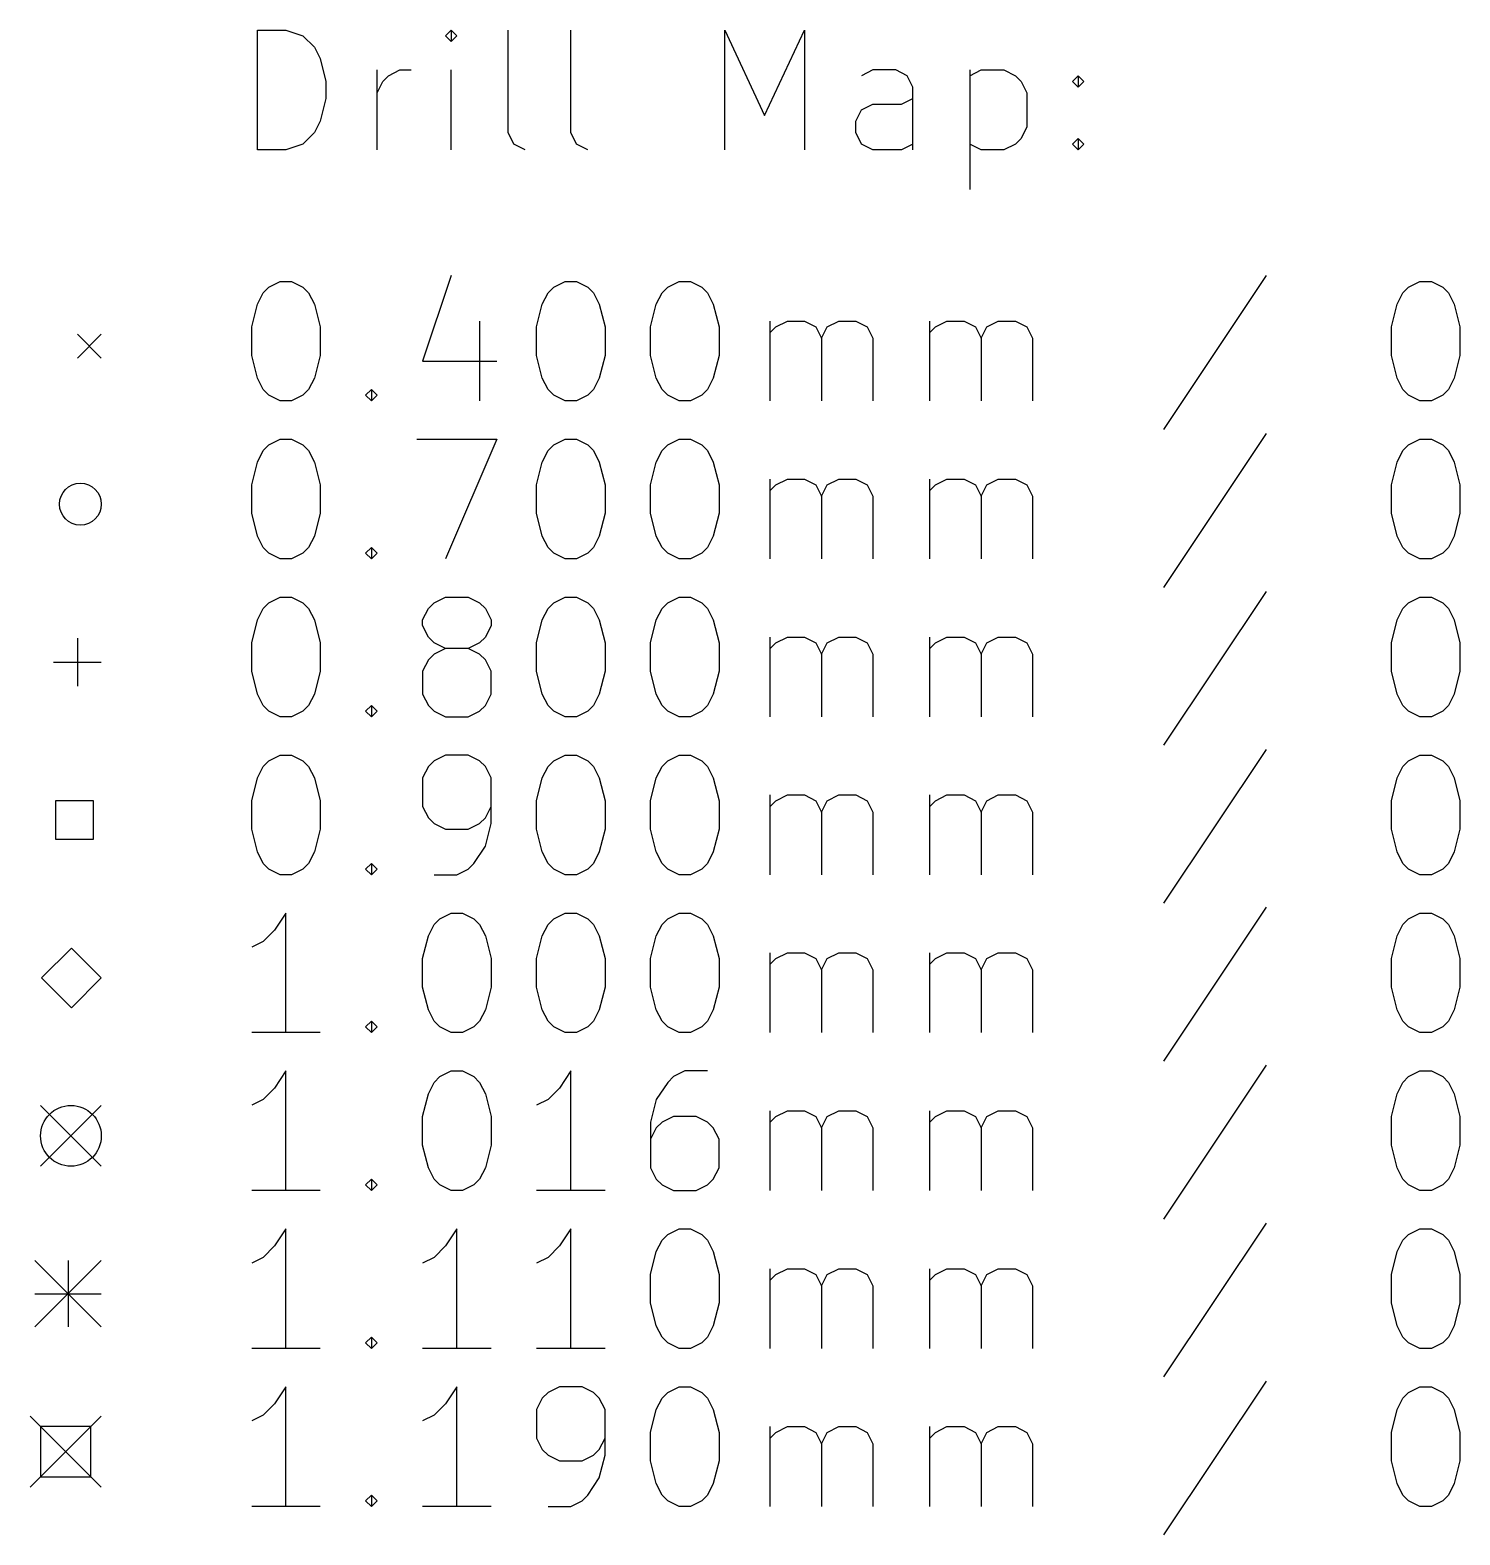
# Model space of a CAD drawing. Extents: x 124 to 225, y -181 to -54.
# Drawn here: x 124.12 to 148.02, y -180.29 to -155.13 of the extents above; entities that cross this region are included whole.
import ezdxf

# ---------------------------------------------------------------- set-up
doc = ezdxf.new("R2010")
doc.units = 0
doc.layers.add('BLACK', color=7, linetype='CONTINUOUS')

msp = doc.modelspace()

# ---------------------------------------------------------------- linework, layer by layer
at = {"layer": 'BLACK', "linetype": 'CONTINUOUS'}
for p, q in [((127.922768, -157.129838), (127.922768, -155.129838)), ((127.922768, -155.129838), (128.398958, -155.129838)), ((128.398958, -155.129838), (128.684673, -155.225076)), ((131.160863, -155.129838), (131.065625, -155.225076)), ((131.256101, -155.225076), (131.160863, -155.129838)), ((131.160863, -155.129838), (131.160863, -155.320314)), ((132.113244, -156.844123), (132.113244, -155.129838)), ((133.160863, -156.844123), (133.160863, -155.129838)), ((135.732292, -157.129838), (135.732292, -155.129838)), ((135.732292, -155.129838), (136.398959, -156.558409)), ((136.398959, -156.558409), (137.065625, -155.129838)), ((137.065625, -155.129838), (137.065625, -157.129838)), ((128.684673, -155.225076), (128.875149, -155.415552)), ((128.875149, -155.415552), (128.970387, -155.606028)), ((131.065625, -155.225076), (131.160863, -155.320314)), ((131.160863, -155.320314), (131.256101, -155.225076)), ((128.970387, -155.606028), (129.065625, -155.98698)), ((129.922768, -157.129838), (129.922768, -155.796504)), ((130.018006, -155.98698), (130.113244, -155.891742)), ((130.113244, -155.891742), (130.30372, -155.796504)), ((130.30372, -155.796504), (130.494197, -155.796504)), ((131.160863, -157.129838), (131.160863, -155.796504)), ((138.208482, -155.796504), (138.018006, -155.891742)), ((138.589435, -155.796504), (138.208482, -155.796504)), ((138.779911, -155.891742), (138.589435, -155.796504)), ((138.875149, -156.082219), (138.779911, -155.891742)), ((139.82753, -155.796504), (139.82753, -157.796504)), ((139.82753, -155.891742), (140.018006, -155.796504)), ((140.018006, -155.796504), (140.398959, -155.796504)), ((140.398959, -155.796504), (140.589435, -155.891742)), ((140.589435, -155.891742), (140.684673, -155.98698)), ((141.541816, -155.98698), (141.637054, -155.891742)), ((141.637054, -155.891742), (141.732292, -155.98698)), ((141.637054, -155.891742), (141.637054, -156.082219)), ((129.065625, -155.98698), (129.065625, -156.272695)), ((129.922768, -156.177457), (130.018006, -155.98698)), ((138.875149, -157.129838), (138.875149, -156.082219)), ((140.684673, -155.98698), (140.779911, -156.177457)), ((140.779911, -156.177457), (140.779911, -156.748885)), ((141.637054, -156.082219), (141.541816, -155.98698)), ((141.732292, -155.98698), (141.637054, -156.082219)), ((129.065625, -156.272695), (128.970387, -156.653647)), ((137.922768, -156.653647), (138.018006, -156.463171)), ((138.018006, -156.463171), (138.208482, -156.367933)), ((138.208482, -156.367933), (138.684673, -156.367933)), ((138.684673, -156.367933), (138.875149, -156.272695)), ((128.970387, -156.653647), (128.875149, -156.844123)), ((137.922768, -156.844123), (137.922768, -156.653647)), ((128.875149, -156.844123), (128.684673, -157.0346)), ((132.208482, -157.0346), (132.113244, -156.844123)), ((133.256101, -157.0346), (133.160863, -156.844123)), ((138.018006, -157.0346), (137.922768, -156.844123)), ((140.684673, -156.939361), (140.589435, -157.0346)), ((140.779911, -156.748885), (140.684673, -156.939361)), ((141.541816, -157.0346), (141.637054, -156.939361)), ((141.637054, -156.939361), (141.732292, -157.0346)), ((141.637054, -156.939361), (141.637054, -157.129838)), ((128.398958, -157.129838), (127.922768, -157.129838)), ((128.684673, -157.0346), (128.398958, -157.129838)), ((132.398958, -157.129838), (132.208482, -157.0346)), ((133.446577, -157.129838), (133.256101, -157.0346)), ((138.208482, -157.129838), (138.018006, -157.0346)), ((138.684673, -157.129838), (138.208482, -157.129838)), ((138.875149, -157.0346), (138.684673, -157.129838)), ((140.018006, -157.129838), (139.82753, -157.0346)), ((140.398959, -157.129838), (140.018006, -157.129838)), ((140.589435, -157.0346), (140.398959, -157.129838)), ((141.637054, -157.129838), (141.541816, -157.0346)), ((141.732292, -157.0346), (141.637054, -157.129838)), ((131.160863, -159.2346), (130.684673, -160.663171)), ((144.779912, -159.2346), (143.065627, -161.806028)), ((128.018006, -159.520314), (128.113244, -159.425076)), ((128.113244, -159.425076), (128.30372, -159.329838)), ((128.30372, -159.329838), (128.494197, -159.329838)), ((128.494197, -159.329838), (128.684673, -159.425076)), ((128.684673, -159.425076), (128.779911, -159.520314)), ((132.779911, -159.520314), (132.875149, -159.425076)), ((132.875149, -159.425076), (133.065625, -159.329838)), ((133.065625, -159.329838), (133.256102, -159.329838)), ((133.256102, -159.329838), (133.446578, -159.425076)), ((133.446578, -159.425076), (133.541816, -159.520314)), ((134.684673, -159.520314), (134.779911, -159.425076)), ((134.779911, -159.425076), (134.970387, -159.329838)), ((134.970387, -159.329838), (135.160864, -159.329838)), ((135.160864, -159.329838), (135.35134, -159.425076)), ((135.35134, -159.425076), (135.446578, -159.520314)), ((147.065627, -159.520314), (147.160865, -159.425076)), ((147.160865, -159.425076), (147.351341, -159.329838)), ((147.351341, -159.329838), (147.541818, -159.329838)), ((147.541818, -159.329838), (147.732294, -159.425076)), ((147.732294, -159.425076), (147.827532, -159.520314)), ((127.82753, -160.091742), (127.922768, -159.71079)), ((127.922768, -159.71079), (128.018006, -159.520314)), ((128.779911, -159.520314), (128.875149, -159.71079)), ((128.875149, -159.71079), (128.970387, -160.091742)), ((132.589435, -160.091742), (132.684673, -159.71079)), ((132.684673, -159.71079), (132.779911, -159.520314)), ((133.541816, -159.520314), (133.637054, -159.71079)), ((133.637054, -159.71079), (133.732292, -160.091742)), ((134.494197, -160.091742), (134.589435, -159.71079)), ((134.589435, -159.71079), (134.684673, -159.520314)), ((135.446578, -159.520314), (135.541816, -159.71079)), ((135.541816, -159.71079), (135.637054, -160.091742)), ((146.875151, -160.091742), (146.970389, -159.71079)), ((146.970389, -159.71079), (147.065627, -159.520314)), ((147.827532, -159.520314), (147.92277, -159.71079)), ((147.92277, -159.71079), (148.018008, -160.091742)), ((124.915, -160.215), (125.315, -160.615)), ((125.315, -160.215), (124.915, -160.615)), ((127.82753, -160.567933), (127.82753, -160.091742)), ((128.970387, -160.091742), (128.970387, -160.567933)), ((131.637054, -159.996504), (131.637054, -161.329838)), ((132.589435, -160.567933), (132.589435, -160.091742)), ((133.732292, -160.091742), (133.732292, -160.567933)), ((134.494197, -160.567933), (134.494197, -160.091742)), ((135.637054, -160.091742), (135.637054, -160.567933)), ((136.494197, -161.329838), (136.494197, -159.996504)), ((136.494197, -160.18698), (136.589435, -160.091742)), ((136.589435, -160.091742), (136.779911, -159.996504)), ((136.779911, -159.996504), (137.065626, -159.996504)), ((137.065626, -159.996504), (137.256102, -160.091742)), ((137.256102, -160.091742), (137.35134, -160.282219)), ((137.35134, -160.282219), (137.446578, -160.091742)), ((137.446578, -160.091742), (137.637054, -159.996504)), ((137.637054, -159.996504), (137.922768, -159.996504)), ((137.922768, -159.996504), (138.113245, -160.091742)), ((138.113245, -160.091742), (138.208483, -160.282219)), ((139.160864, -161.329838), (139.160864, -159.996504)), ((139.160864, -160.18698), (139.256102, -160.091742)), ((139.256102, -160.091742), (139.446578, -159.996504)), ((139.446578, -159.996504), (139.732293, -159.996504)), ((139.732293, -159.996504), (139.922769, -160.091742)), ((139.922769, -160.091742), (140.018007, -160.282219)), ((140.018007, -160.282219), (140.113245, -160.091742)), ((140.113245, -160.091742), (140.303721, -159.996504)), ((140.303721, -159.996504), (140.589435, -159.996504)), ((140.589435, -159.996504), (140.779912, -160.091742)), ((140.779912, -160.091742), (140.87515, -160.282219)), ((146.875151, -160.567933), (146.875151, -160.091742)), ((148.018008, -160.091742), (148.018008, -160.567933)), ((137.35134, -160.282219), (137.35134, -161.329838)), ((138.208483, -160.282219), (138.208483, -161.329838)), ((140.018007, -160.282219), (140.018007, -161.329838)), ((140.87515, -160.282219), (140.87515, -161.329838)), ((127.922768, -160.948885), (127.82753, -160.567933)), ((128.970387, -160.567933), (128.875149, -160.948885)), ((130.684673, -160.663171), (131.922768, -160.663171)), ((132.684673, -160.948885), (132.589435, -160.567933)), ((133.732292, -160.567933), (133.637054, -160.948885)), ((134.589435, -160.948885), (134.494197, -160.567933)), ((135.637054, -160.567933), (135.541816, -160.948885)), ((146.970389, -160.948885), (146.875151, -160.567933)), ((148.018008, -160.567933), (147.92277, -160.948885)), ((128.018006, -161.139361), (127.922768, -160.948885)), ((128.875149, -160.948885), (128.779911, -161.139361)), ((132.779911, -161.139361), (132.684673, -160.948885)), ((133.637054, -160.948885), (133.541816, -161.139361)), ((134.684673, -161.139361), (134.589435, -160.948885)), ((135.541816, -160.948885), (135.446578, -161.139361)), ((147.065627, -161.139361), (146.970389, -160.948885)), ((147.92277, -160.948885), (147.827532, -161.139361)), ((128.113244, -161.2346), (128.018006, -161.139361)), ((128.30372, -161.329838), (128.113244, -161.2346)), ((128.684673, -161.2346), (128.494197, -161.329838)), ((128.779911, -161.139361), (128.684673, -161.2346)), ((129.732292, -161.2346), (129.82753, -161.139361)), ((129.82753, -161.329838), (129.732292, -161.2346)), ((129.82753, -161.139361), (129.922768, -161.2346)), ((129.82753, -161.139361), (129.82753, -161.329838)), ((129.922768, -161.2346), (129.82753, -161.329838)), ((132.875149, -161.2346), (132.779911, -161.139361)), ((133.065625, -161.329838), (132.875149, -161.2346)), ((133.446578, -161.2346), (133.256102, -161.329838)), ((133.541816, -161.139361), (133.446578, -161.2346)), ((134.779911, -161.2346), (134.684673, -161.139361)), ((134.970387, -161.329838), (134.779911, -161.2346)), ((135.35134, -161.2346), (135.160864, -161.329838)), ((135.446578, -161.139361), (135.35134, -161.2346)), ((147.160865, -161.2346), (147.065627, -161.139361)), ((147.351341, -161.329838), (147.160865, -161.2346)), ((147.732294, -161.2346), (147.541818, -161.329838)), ((147.827532, -161.139361), (147.732294, -161.2346)), ((128.494197, -161.329838), (128.30372, -161.329838)), ((133.256102, -161.329838), (133.065625, -161.329838)), ((135.160864, -161.329838), (134.970387, -161.329838)), ((147.541818, -161.329838), (147.351341, -161.329838)), ((128.113244, -162.065076), (128.30372, -161.969838)), ((128.30372, -161.969838), (128.494197, -161.969838)), ((128.494197, -161.969838), (128.684673, -162.065076)), ((130.589435, -161.969838), (131.922768, -161.969838)), ((131.922768, -161.969838), (131.065625, -163.969838)), ((132.875149, -162.065076), (133.065625, -161.969838)), ((133.065625, -161.969838), (133.256102, -161.969838)), ((133.256102, -161.969838), (133.446578, -162.065076)), ((134.779911, -162.065076), (134.970387, -161.969838)), ((134.970387, -161.969838), (135.160864, -161.969838)), ((135.160864, -161.969838), (135.35134, -162.065076)), ((144.779912, -161.8746), (143.065627, -164.446028)), ((147.160865, -162.065076), (147.351341, -161.969838)), ((147.351341, -161.969838), (147.541818, -161.969838)), ((147.541818, -161.969838), (147.732294, -162.065076)), ((127.922768, -162.35079), (128.018006, -162.160314)), ((128.018006, -162.160314), (128.113244, -162.065076)), ((128.684673, -162.065076), (128.779911, -162.160314)), ((128.779911, -162.160314), (128.875149, -162.35079)), ((132.684673, -162.35079), (132.779911, -162.160314)), ((132.779911, -162.160314), (132.875149, -162.065076)), ((133.446578, -162.065076), (133.541816, -162.160314)), ((133.541816, -162.160314), (133.637054, -162.35079)), ((134.589435, -162.35079), (134.684673, -162.160314)), ((134.684673, -162.160314), (134.779911, -162.065076)), ((135.35134, -162.065076), (135.446578, -162.160314)), ((135.446578, -162.160314), (135.541816, -162.35079)), ((146.970389, -162.35079), (147.065627, -162.160314)), ((147.065627, -162.160314), (147.160865, -162.065076)), ((147.732294, -162.065076), (147.827532, -162.160314)), ((147.827532, -162.160314), (147.92277, -162.35079)), ((127.82753, -162.731742), (127.922768, -162.35079)), ((128.875149, -162.35079), (128.970387, -162.731742)), ((132.589435, -162.731742), (132.684673, -162.35079)), ((133.637054, -162.35079), (133.732292, -162.731742)), ((134.494197, -162.731742), (134.589435, -162.35079)), ((135.541816, -162.35079), (135.637054, -162.731742)), ((146.875151, -162.731742), (146.970389, -162.35079)), ((147.92277, -162.35079), (148.018008, -162.731742)), ((127.82753, -163.207933), (127.82753, -162.731742)), ((128.970387, -162.731742), (128.970387, -163.207933)), ((132.589435, -163.207933), (132.589435, -162.731742)), ((133.732292, -162.731742), (133.732292, -163.207933)), ((134.494197, -163.207933), (134.494197, -162.731742)), ((135.637054, -162.731742), (135.637054, -163.207933)), ((136.494197, -163.969838), (136.494197, -162.636504)), ((136.494197, -162.82698), (136.589435, -162.731742)), ((136.589435, -162.731742), (136.779911, -162.636504)), ((136.779911, -162.636504), (137.065626, -162.636504)), ((137.065626, -162.636504), (137.256102, -162.731742)), ((137.256102, -162.731742), (137.35134, -162.922219)), ((137.35134, -162.922219), (137.446578, -162.731742)), ((137.446578, -162.731742), (137.637054, -162.636504)), ((137.637054, -162.636504), (137.922768, -162.636504)), ((137.922768, -162.636504), (138.113245, -162.731742)), ((138.113245, -162.731742), (138.208483, -162.922219)), ((139.160864, -163.969838), (139.160864, -162.636504)), ((139.160864, -162.82698), (139.256102, -162.731742)), ((139.256102, -162.731742), (139.446578, -162.636504)), ((139.446578, -162.636504), (139.732293, -162.636504)), ((139.732293, -162.636504), (139.922769, -162.731742)), ((139.922769, -162.731742), (140.018007, -162.922219)), ((140.018007, -162.922219), (140.113245, -162.731742)), ((140.113245, -162.731742), (140.303721, -162.636504)), ((140.303721, -162.636504), (140.589435, -162.636504)), ((140.589435, -162.636504), (140.779912, -162.731742)), ((140.779912, -162.731742), (140.87515, -162.922219)), ((146.875151, -163.207933), (146.875151, -162.731742)), ((148.018008, -162.731742), (148.018008, -163.207933)), ((137.35134, -162.922219), (137.35134, -163.969838)), ((138.208483, -162.922219), (138.208483, -163.969838)), ((140.018007, -162.922219), (140.018007, -163.969838)), ((140.87515, -162.922219), (140.87515, -163.969838)), ((127.922768, -163.588885), (127.82753, -163.207933)), ((128.970387, -163.207933), (128.875149, -163.588885)), ((132.684673, -163.588885), (132.589435, -163.207933)), ((133.732292, -163.207933), (133.637054, -163.588885)), ((134.589435, -163.588885), (134.494197, -163.207933)), ((135.637054, -163.207933), (135.541816, -163.588885)), ((146.970389, -163.588885), (146.875151, -163.207933)), ((148.018008, -163.207933), (147.92277, -163.588885)), ((128.018006, -163.779361), (127.922768, -163.588885)), ((128.875149, -163.588885), (128.779911, -163.779361)), ((132.779911, -163.779361), (132.684673, -163.588885)), ((133.637054, -163.588885), (133.541816, -163.779361)), ((134.684673, -163.779361), (134.589435, -163.588885)), ((135.541816, -163.588885), (135.446578, -163.779361)), ((147.065627, -163.779361), (146.970389, -163.588885)), ((147.92277, -163.588885), (147.827532, -163.779361)), ((128.113244, -163.8746), (128.018006, -163.779361)), ((128.30372, -163.969838), (128.113244, -163.8746)), ((128.494197, -163.969838), (128.30372, -163.969838)), ((128.684673, -163.8746), (128.494197, -163.969838)), ((128.779911, -163.779361), (128.684673, -163.8746)), ((129.732292, -163.8746), (129.82753, -163.779361)), ((129.82753, -163.969838), (129.732292, -163.8746)), ((129.82753, -163.779361), (129.922768, -163.8746)), ((129.82753, -163.779361), (129.82753, -163.969838)), ((129.922768, -163.8746), (129.82753, -163.969838)), ((132.875149, -163.8746), (132.779911, -163.779361)), ((133.065625, -163.969838), (132.875149, -163.8746)), ((133.256102, -163.969838), (133.065625, -163.969838)), ((133.446578, -163.8746), (133.256102, -163.969838)), ((133.541816, -163.779361), (133.446578, -163.8746)), ((134.779911, -163.8746), (134.684673, -163.779361)), ((134.970387, -163.969838), (134.779911, -163.8746)), ((135.160864, -163.969838), (134.970387, -163.969838)), ((135.35134, -163.8746), (135.160864, -163.969838)), ((135.446578, -163.779361), (135.35134, -163.8746)), ((147.160865, -163.8746), (147.065627, -163.779361)), ((147.351341, -163.969838), (147.160865, -163.8746)), ((147.541818, -163.969838), (147.351341, -163.969838)), ((147.732294, -163.8746), (147.541818, -163.969838)), ((147.827532, -163.779361), (147.732294, -163.8746)), ((144.779912, -164.5146), (143.065627, -167.086028)), ((128.018006, -164.800314), (128.113244, -164.705076)), ((128.113244, -164.705076), (128.30372, -164.609838)), ((128.30372, -164.609838), (128.494197, -164.609838)), ((128.494197, -164.609838), (128.684673, -164.705076)), ((128.684673, -164.705076), (128.779911, -164.800314)), ((130.779911, -164.800314), (130.875149, -164.705076)), ((130.875149, -164.705076), (131.065625, -164.609838)), ((131.065625, -164.609838), (131.446578, -164.609838)), ((131.446578, -164.609838), (131.637054, -164.705076)), ((131.637054, -164.705076), (131.732292, -164.800314)), ((132.779911, -164.800314), (132.875149, -164.705076)), ((132.875149, -164.705076), (133.065625, -164.609838)), ((133.065625, -164.609838), (133.256102, -164.609838)), ((133.256102, -164.609838), (133.446578, -164.705076)), ((133.446578, -164.705076), (133.541816, -164.800314)), ((134.684673, -164.800314), (134.779911, -164.705076)), ((134.779911, -164.705076), (134.970387, -164.609838)), ((134.970387, -164.609838), (135.160864, -164.609838)), ((135.160864, -164.609838), (135.35134, -164.705076)), ((135.35134, -164.705076), (135.446578, -164.800314)), ((147.065627, -164.800314), (147.160865, -164.705076)), ((147.160865, -164.705076), (147.351341, -164.609838)), ((147.351341, -164.609838), (147.541818, -164.609838)), ((147.541818, -164.609838), (147.732294, -164.705076)), ((147.732294, -164.705076), (147.827532, -164.800314)), ((127.82753, -165.371742), (127.922768, -164.99079)), ((127.922768, -164.99079), (128.018006, -164.800314)), ((128.779911, -164.800314), (128.875149, -164.99079)), ((128.875149, -164.99079), (128.970387, -165.371742)), ((130.684673, -164.99079), (130.779911, -164.800314)), ((130.684673, -165.086028), (130.684673, -164.99079)), ((131.732292, -164.800314), (131.82753, -164.99079)), ((131.82753, -164.99079), (131.82753, -165.086028)), ((132.589435, -165.371742), (132.684673, -164.99079)), ((132.684673, -164.99079), (132.779911, -164.800314)), ((133.541816, -164.800314), (133.637054, -164.99079)), ((133.637054, -164.99079), (133.732292, -165.371742)), ((134.494197, -165.371742), (134.589435, -164.99079)), ((134.589435, -164.99079), (134.684673, -164.800314)), ((135.446578, -164.800314), (135.541816, -164.99079)), ((135.541816, -164.99079), (135.637054, -165.371742)), ((146.875151, -165.371742), (146.970389, -164.99079)), ((146.970389, -164.99079), (147.065627, -164.800314)), ((147.827532, -164.800314), (147.92277, -164.99079)), ((147.92277, -164.99079), (148.018008, -165.371742)), ((130.779911, -165.276504), (130.684673, -165.086028)), ((131.82753, -165.086028), (131.732292, -165.276504)), ((124.915, -165.295), (124.915, -166.095)), ((127.82753, -165.847933), (127.82753, -165.371742)), ((128.970387, -165.371742), (128.970387, -165.847933)), ((130.875149, -165.371742), (130.779911, -165.276504)), ((131.065625, -165.46698), (130.875149, -165.371742)), ((131.065625, -165.46698), (130.875149, -165.562219)), ((131.446578, -165.46698), (131.065625, -165.46698)), ((131.637054, -165.371742), (131.446578, -165.46698)), ((131.637054, -165.562219), (131.446578, -165.46698)), ((131.732292, -165.276504), (131.637054, -165.371742)), ((132.589435, -165.847933), (132.589435, -165.371742)), ((133.732292, -165.371742), (133.732292, -165.847933)), ((134.494197, -165.847933), (134.494197, -165.371742)), ((135.637054, -165.371742), (135.637054, -165.847933)), ((136.494197, -166.609838), (136.494197, -165.276504)), ((136.494197, -165.46698), (136.589435, -165.371742)), ((136.589435, -165.371742), (136.779911, -165.276504)), ((136.779911, -165.276504), (137.065626, -165.276504)), ((137.065626, -165.276504), (137.256102, -165.371742)), ((137.256102, -165.371742), (137.35134, -165.562219)), ((137.35134, -165.562219), (137.446578, -165.371742)), ((137.446578, -165.371742), (137.637054, -165.276504)), ((137.637054, -165.276504), (137.922768, -165.276504)), ((137.922768, -165.276504), (138.113245, -165.371742)), ((138.113245, -165.371742), (138.208483, -165.562219)), ((139.160864, -166.609838), (139.160864, -165.276504)), ((139.160864, -165.46698), (139.256102, -165.371742)), ((139.256102, -165.371742), (139.446578, -165.276504)), ((139.446578, -165.276504), (139.732293, -165.276504)), ((139.732293, -165.276504), (139.922769, -165.371742)), ((139.922769, -165.371742), (140.018007, -165.562219)), ((140.018007, -165.562219), (140.113245, -165.371742)), ((140.113245, -165.371742), (140.303721, -165.276504)), ((140.303721, -165.276504), (140.589435, -165.276504)), ((140.589435, -165.276504), (140.779912, -165.371742)), ((140.779912, -165.371742), (140.87515, -165.562219)), ((146.875151, -165.847933), (146.875151, -165.371742)), ((148.018008, -165.371742), (148.018008, -165.847933)), ((124.515, -165.695), (125.315, -165.695)), ((130.779911, -165.657457), (130.684673, -165.847933)), ((130.875149, -165.562219), (130.779911, -165.657457)), ((131.732292, -165.657457), (131.637054, -165.562219)), ((131.82753, -165.847933), (131.732292, -165.657457)), ((137.35134, -165.562219), (137.35134, -166.609838)), ((138.208483, -165.562219), (138.208483, -166.609838)), ((140.018007, -165.562219), (140.018007, -166.609838)), ((140.87515, -165.562219), (140.87515, -166.609838)), ((127.922768, -166.228885), (127.82753, -165.847933)), ((128.970387, -165.847933), (128.875149, -166.228885)), ((130.684673, -165.847933), (130.684673, -166.228885)), ((131.82753, -166.228885), (131.82753, -165.847933)), ((132.684673, -166.228885), (132.589435, -165.847933)), ((133.732292, -165.847933), (133.637054, -166.228885)), ((134.589435, -166.228885), (134.494197, -165.847933)), ((135.637054, -165.847933), (135.541816, -166.228885)), ((146.970389, -166.228885), (146.875151, -165.847933)), ((148.018008, -165.847933), (147.92277, -166.228885)), ((128.018006, -166.419361), (127.922768, -166.228885)), ((128.875149, -166.228885), (128.779911, -166.419361)), ((130.684673, -166.228885), (130.779911, -166.419361)), ((131.732292, -166.419361), (131.82753, -166.228885)), ((132.779911, -166.419361), (132.684673, -166.228885)), ((133.637054, -166.228885), (133.541816, -166.419361)), ((134.684673, -166.419361), (134.589435, -166.228885)), ((135.541816, -166.228885), (135.446578, -166.419361)), ((147.065627, -166.419361), (146.970389, -166.228885)), ((147.92277, -166.228885), (147.827532, -166.419361)), ((128.113244, -166.5146), (128.018006, -166.419361)), ((128.30372, -166.609838), (128.113244, -166.5146)), ((128.684673, -166.5146), (128.494197, -166.609838)), ((128.779911, -166.419361), (128.684673, -166.5146)), ((129.732292, -166.5146), (129.82753, -166.419361)), ((129.82753, -166.609838), (129.732292, -166.5146)), ((129.82753, -166.419361), (129.922768, -166.5146)), ((129.82753, -166.419361), (129.82753, -166.609838)), ((129.922768, -166.5146), (129.82753, -166.609838)), ((130.779911, -166.419361), (130.875149, -166.5146)), ((130.875149, -166.5146), (131.065625, -166.609838)), ((131.446578, -166.609838), (131.637054, -166.5146)), ((131.637054, -166.5146), (131.732292, -166.419361)), ((132.875149, -166.5146), (132.779911, -166.419361)), ((133.065625, -166.609838), (132.875149, -166.5146)), ((133.446578, -166.5146), (133.256102, -166.609838)), ((133.541816, -166.419361), (133.446578, -166.5146)), ((134.779911, -166.5146), (134.684673, -166.419361)), ((134.970387, -166.609838), (134.779911, -166.5146)), ((135.35134, -166.5146), (135.160864, -166.609838)), ((135.446578, -166.419361), (135.35134, -166.5146)), ((147.160865, -166.5146), (147.065627, -166.419361)), ((147.351341, -166.609838), (147.160865, -166.5146)), ((147.732294, -166.5146), (147.541818, -166.609838)), ((147.827532, -166.419361), (147.732294, -166.5146)), ((128.494197, -166.609838), (128.30372, -166.609838)), ((131.065625, -166.609838), (131.446578, -166.609838)), ((133.256102, -166.609838), (133.065625, -166.609838)), ((135.160864, -166.609838), (134.970387, -166.609838)), ((147.541818, -166.609838), (147.351341, -166.609838)), ((128.113244, -167.345076), (128.30372, -167.249838)), ((128.30372, -167.249838), (128.494197, -167.249838)), ((128.494197, -167.249838), (128.684673, -167.345076)), ((131.065625, -167.249838), (130.875149, -167.345076)), ((131.446578, -167.249838), (131.065625, -167.249838)), ((131.637054, -167.345076), (131.446578, -167.249838)), ((132.875149, -167.345076), (133.065625, -167.249838)), ((133.065625, -167.249838), (133.256102, -167.249838)), ((133.256102, -167.249838), (133.446578, -167.345076)), ((134.779911, -167.345076), (134.970387, -167.249838)), ((134.970387, -167.249838), (135.160864, -167.249838)), ((135.160864, -167.249838), (135.35134, -167.345076)), ((144.779912, -167.1546), (143.065627, -169.726028)), ((147.160865, -167.345076), (147.351341, -167.249838)), ((147.351341, -167.249838), (147.541818, -167.249838)), ((147.541818, -167.249838), (147.732294, -167.345076)), ((127.922768, -167.63079), (128.018006, -167.440314)), ((128.018006, -167.440314), (128.113244, -167.345076)), ((128.684673, -167.345076), (128.779911, -167.440314)), ((128.779911, -167.440314), (128.875149, -167.63079)), ((130.779911, -167.440314), (130.684673, -167.63079)), ((130.875149, -167.345076), (130.779911, -167.440314)), ((131.732292, -167.440314), (131.637054, -167.345076)), ((131.82753, -167.63079), (131.732292, -167.440314)), ((132.684673, -167.63079), (132.779911, -167.440314)), ((132.779911, -167.440314), (132.875149, -167.345076)), ((133.446578, -167.345076), (133.541816, -167.440314)), ((133.541816, -167.440314), (133.637054, -167.63079)), ((134.589435, -167.63079), (134.684673, -167.440314)), ((134.684673, -167.440314), (134.779911, -167.345076)), ((135.35134, -167.345076), (135.446578, -167.440314)), ((135.446578, -167.440314), (135.541816, -167.63079)), ((146.970389, -167.63079), (147.065627, -167.440314)), ((147.065627, -167.440314), (147.160865, -167.345076)), ((147.732294, -167.345076), (147.827532, -167.440314)), ((147.827532, -167.440314), (147.92277, -167.63079)), ((127.82753, -168.011742), (127.922768, -167.63079)), ((128.875149, -167.63079), (128.970387, -168.011742)), ((130.684673, -167.63079), (130.684673, -168.10698)), ((131.82753, -168.392695), (131.82753, -167.63079)), ((132.589435, -168.011742), (132.684673, -167.63079)), ((133.637054, -167.63079), (133.732292, -168.011742)), ((134.494197, -168.011742), (134.589435, -167.63079)), ((135.541816, -167.63079), (135.637054, -168.011742)), ((146.875151, -168.011742), (146.970389, -167.63079)), ((147.92277, -167.63079), (148.018008, -168.011742)), ((125.183201, -168.016799), (124.546799, -168.016799)), ((124.546799, -168.016799), (124.546799, -168.653201)), ((125.183201, -168.653201), (125.183201, -168.016799)), ((127.82753, -168.487933), (127.82753, -168.011742)), ((128.970387, -168.011742), (128.970387, -168.487933)), ((132.589435, -168.487933), (132.589435, -168.011742)), ((133.732292, -168.011742), (133.732292, -168.487933)), ((134.494197, -168.487933), (134.494197, -168.011742)), ((135.637054, -168.011742), (135.637054, -168.487933)), ((136.494197, -169.249838), (136.494197, -167.916504)), ((136.494197, -168.10698), (136.589435, -168.011742)), ((136.589435, -168.011742), (136.779911, -167.916504)), ((136.779911, -167.916504), (137.065626, -167.916504)), ((137.065626, -167.916504), (137.256102, -168.011742)), ((137.256102, -168.011742), (137.35134, -168.202219)), ((137.35134, -168.202219), (137.446578, -168.011742)), ((137.446578, -168.011742), (137.637054, -167.916504)), ((137.637054, -167.916504), (137.922768, -167.916504)), ((137.922768, -167.916504), (138.113245, -168.011742)), ((138.113245, -168.011742), (138.208483, -168.202219)), ((139.160864, -169.249838), (139.160864, -167.916504)), ((139.160864, -168.10698), (139.256102, -168.011742)), ((139.256102, -168.011742), (139.446578, -167.916504)), ((139.446578, -167.916504), (139.732293, -167.916504)), ((139.732293, -167.916504), (139.922769, -168.011742)), ((139.922769, -168.011742), (140.018007, -168.202219)), ((140.018007, -168.202219), (140.113245, -168.011742)), ((140.113245, -168.011742), (140.303721, -167.916504)), ((140.303721, -167.916504), (140.589435, -167.916504)), ((140.589435, -167.916504), (140.779912, -168.011742)), ((140.779912, -168.011742), (140.87515, -168.202219)), ((146.875151, -168.487933), (146.875151, -168.011742)), ((148.018008, -168.011742), (148.018008, -168.487933)), ((130.684673, -168.10698), (130.779911, -168.297457)), ((131.732292, -168.297457), (131.82753, -168.10698)), ((137.35134, -168.202219), (137.35134, -169.249838)), ((138.208483, -168.202219), (138.208483, -169.249838)), ((140.018007, -168.202219), (140.018007, -169.249838)), ((140.87515, -168.202219), (140.87515, -169.249838)), ((127.922768, -168.868885), (127.82753, -168.487933)), ((128.970387, -168.487933), (128.875149, -168.868885)), ((130.779911, -168.297457), (130.875149, -168.392695)), ((130.875149, -168.392695), (131.065625, -168.487933)), ((131.065625, -168.487933), (131.446578, -168.487933)), ((131.446578, -168.487933), (131.637054, -168.392695)), ((131.637054, -168.392695), (131.732292, -168.297457)), ((131.732292, -168.773647), (131.82753, -168.392695)), ((132.684673, -168.868885), (132.589435, -168.487933)), ((133.732292, -168.487933), (133.637054, -168.868885)), ((134.589435, -168.868885), (134.494197, -168.487933)), ((135.637054, -168.487933), (135.541816, -168.868885)), ((146.970389, -168.868885), (146.875151, -168.487933)), ((148.018008, -168.487933), (147.92277, -168.868885)), ((124.546799, -168.653201), (125.183201, -168.653201)), ((131.541816, -169.059361), (131.732292, -168.773647)), ((128.018006, -169.059361), (127.922768, -168.868885)), ((128.875149, -168.868885), (128.779911, -169.059361)), ((132.779911, -169.059361), (132.684673, -168.868885)), ((133.637054, -168.868885), (133.541816, -169.059361)), ((134.684673, -169.059361), (134.589435, -168.868885)), ((135.541816, -168.868885), (135.446578, -169.059361)), ((147.065627, -169.059361), (146.970389, -168.868885)), ((147.92277, -168.868885), (147.827532, -169.059361)), ((128.113244, -169.1546), (128.018006, -169.059361)), ((128.30372, -169.249838), (128.113244, -169.1546)), ((128.494197, -169.249838), (128.30372, -169.249838)), ((128.684673, -169.1546), (128.494197, -169.249838)), ((128.779911, -169.059361), (128.684673, -169.1546)), ((129.732292, -169.1546), (129.82753, -169.059361)), ((129.82753, -169.249838), (129.732292, -169.1546)), ((129.82753, -169.059361), (129.922768, -169.1546)), ((129.82753, -169.059361), (129.82753, -169.249838)), ((129.922768, -169.1546), (129.82753, -169.249838)), ((130.875149, -169.249838), (131.256101, -169.249838)), ((131.256101, -169.249838), (131.446578, -169.1546)), ((131.446578, -169.1546), (131.541816, -169.059361)), ((132.875149, -169.1546), (132.779911, -169.059361)), ((133.065625, -169.249838), (132.875149, -169.1546)), ((133.256102, -169.249838), (133.065625, -169.249838)), ((133.446578, -169.1546), (133.256102, -169.249838)), ((133.541816, -169.059361), (133.446578, -169.1546)), ((134.779911, -169.1546), (134.684673, -169.059361)), ((134.970387, -169.249838), (134.779911, -169.1546)), ((135.160864, -169.249838), (134.970387, -169.249838)), ((135.35134, -169.1546), (135.160864, -169.249838)), ((135.446578, -169.059361), (135.35134, -169.1546)), ((147.160865, -169.1546), (147.065627, -169.059361)), ((147.351341, -169.249838), (147.160865, -169.1546)), ((147.541818, -169.249838), (147.351341, -169.249838)), ((147.732294, -169.1546), (147.541818, -169.249838)), ((147.827532, -169.059361), (147.732294, -169.1546)), ((144.779912, -169.7946), (143.065627, -172.366028)), ((128.398958, -169.889838), (128.208482, -170.175552)), ((128.398958, -171.889838), (128.398958, -169.889838)), ((130.875149, -170.080314), (130.970387, -169.985076)), ((130.970387, -169.985076), (131.160863, -169.889838)), ((131.160863, -169.889838), (131.35134, -169.889838)), ((131.35134, -169.889838), (131.541816, -169.985076)), ((131.541816, -169.985076), (131.637054, -170.080314)), ((132.779911, -170.080314), (132.875149, -169.985076)), ((132.875149, -169.985076), (133.065625, -169.889838)), ((133.065625, -169.889838), (133.256102, -169.889838)), ((133.256102, -169.889838), (133.446578, -169.985076)), ((133.446578, -169.985076), (133.541816, -170.080314)), ((134.684673, -170.080314), (134.779911, -169.985076)), ((134.779911, -169.985076), (134.970387, -169.889838)), ((134.970387, -169.889838), (135.160864, -169.889838)), ((135.160864, -169.889838), (135.35134, -169.985076)), ((135.35134, -169.985076), (135.446578, -170.080314)), ((147.065627, -170.080314), (147.160865, -169.985076)), ((147.160865, -169.985076), (147.351341, -169.889838)), ((147.351341, -169.889838), (147.541818, -169.889838)), ((147.541818, -169.889838), (147.732294, -169.985076)), ((147.732294, -169.985076), (147.827532, -170.080314)), ((128.208482, -170.175552), (128.018006, -170.366028)), ((130.684673, -170.651742), (130.779911, -170.27079)), ((130.779911, -170.27079), (130.875149, -170.080314)), ((131.637054, -170.080314), (131.732292, -170.27079)), ((131.732292, -170.27079), (131.82753, -170.651742)), ((132.589435, -170.651742), (132.684673, -170.27079)), ((132.684673, -170.27079), (132.779911, -170.080314)), ((133.541816, -170.080314), (133.637054, -170.27079)), ((133.637054, -170.27079), (133.732292, -170.651742)), ((134.494197, -170.651742), (134.589435, -170.27079)), ((134.589435, -170.27079), (134.684673, -170.080314)), ((135.446578, -170.080314), (135.541816, -170.27079)), ((135.541816, -170.27079), (135.637054, -170.651742)), ((146.875151, -170.651742), (146.970389, -170.27079)), ((146.970389, -170.27079), (147.065627, -170.080314)), ((147.827532, -170.080314), (147.92277, -170.27079)), ((147.92277, -170.27079), (148.018008, -170.651742)), ((124.815, -170.475), (124.315, -170.975)), ((125.315, -170.975), (124.815, -170.475)), ((128.018006, -170.366028), (127.82753, -170.461266)), ((136.494197, -171.889838), (136.494197, -170.556504)), ((136.589435, -170.651742), (136.779911, -170.556504)), ((136.779911, -170.556504), (137.065626, -170.556504)), ((137.065626, -170.556504), (137.256102, -170.651742)), ((137.446578, -170.651742), (137.637054, -170.556504)), ((137.637054, -170.556504), (137.922768, -170.556504)), ((137.922768, -170.556504), (138.113245, -170.651742)), ((139.160864, -171.889838), (139.160864, -170.556504)), ((139.256102, -170.651742), (139.446578, -170.556504)), ((139.446578, -170.556504), (139.732293, -170.556504)), ((139.732293, -170.556504), (139.922769, -170.651742)), ((140.113245, -170.651742), (140.303721, -170.556504)), ((140.303721, -170.556504), (140.589435, -170.556504)), ((140.589435, -170.556504), (140.779912, -170.651742)), ((130.684673, -171.127933), (130.684673, -170.651742)), ((131.82753, -170.651742), (131.82753, -171.127933)), ((132.589435, -171.127933), (132.589435, -170.651742)), ((133.732292, -170.651742), (133.732292, -171.127933)), ((134.494197, -171.127933), (134.494197, -170.651742)), ((135.637054, -170.651742), (135.637054, -171.127933)), ((136.494197, -170.74698), (136.589435, -170.651742)), ((137.256102, -170.651742), (137.35134, -170.842219)), ((137.35134, -170.842219), (137.446578, -170.651742)), ((138.113245, -170.651742), (138.208483, -170.842219)), ((139.160864, -170.74698), (139.256102, -170.651742)), ((139.922769, -170.651742), (140.018007, -170.842219)), ((140.018007, -170.842219), (140.113245, -170.651742)), ((140.779912, -170.651742), (140.87515, -170.842219)), ((146.875151, -171.127933), (146.875151, -170.651742)), ((148.018008, -170.651742), (148.018008, -171.127933)), ((124.315, -170.975), (124.815, -171.475)), ((124.815, -171.475), (125.315, -170.975)), ((137.35134, -170.842219), (137.35134, -171.889838)), ((138.208483, -170.842219), (138.208483, -171.889838)), ((140.018007, -170.842219), (140.018007, -171.889838)), ((140.87515, -170.842219), (140.87515, -171.889838)), ((130.779911, -171.508885), (130.684673, -171.127933)), ((131.82753, -171.127933), (131.732292, -171.508885)), ((132.684673, -171.508885), (132.589435, -171.127933)), ((133.732292, -171.127933), (133.637054, -171.508885)), ((134.589435, -171.508885), (134.494197, -171.127933)), ((135.637054, -171.127933), (135.541816, -171.508885)), ((146.970389, -171.508885), (146.875151, -171.127933)), ((148.018008, -171.127933), (147.92277, -171.508885)), ((130.875149, -171.699361), (130.779911, -171.508885)), ((131.732292, -171.508885), (131.637054, -171.699361)), ((132.779911, -171.699361), (132.684673, -171.508885)), ((133.637054, -171.508885), (133.541816, -171.699361)), ((134.684673, -171.699361), (134.589435, -171.508885)), ((135.541816, -171.508885), (135.446578, -171.699361)), ((147.065627, -171.699361), (146.970389, -171.508885)), ((147.92277, -171.508885), (147.827532, -171.699361)), ((129.732292, -171.7946), (129.82753, -171.699361)), ((129.82753, -171.889838), (129.732292, -171.7946)), ((129.82753, -171.699361), (129.922768, -171.7946)), ((129.82753, -171.699361), (129.82753, -171.889838)), ((129.922768, -171.7946), (129.82753, -171.889838)), ((130.970387, -171.7946), (130.875149, -171.699361)), ((131.160863, -171.889838), (130.970387, -171.7946)), ((131.541816, -171.7946), (131.35134, -171.889838)), ((131.637054, -171.699361), (131.541816, -171.7946)), ((132.875149, -171.7946), (132.779911, -171.699361)), ((133.065625, -171.889838), (132.875149, -171.7946)), ((133.446578, -171.7946), (133.256102, -171.889838)), ((133.541816, -171.699361), (133.446578, -171.7946)), ((134.779911, -171.7946), (134.684673, -171.699361)), ((134.970387, -171.889838), (134.779911, -171.7946)), ((135.35134, -171.7946), (135.160864, -171.889838)), ((135.446578, -171.699361), (135.35134, -171.7946)), ((147.160865, -171.7946), (147.065627, -171.699361)), ((147.351341, -171.889838), (147.160865, -171.7946)), ((147.732294, -171.7946), (147.541818, -171.889838)), ((147.827532, -171.699361), (147.732294, -171.7946)), ((128.970387, -171.889838), (127.82753, -171.889838)), ((131.35134, -171.889838), (131.160863, -171.889838)), ((133.256102, -171.889838), (133.065625, -171.889838)), ((135.160864, -171.889838), (134.970387, -171.889838)), ((147.541818, -171.889838), (147.351341, -171.889838)), ((128.398958, -172.529838), (128.208482, -172.815552)), ((128.398958, -174.529838), (128.398958, -172.529838)), ((130.970387, -172.625076), (131.160863, -172.529838)), ((131.160863, -172.529838), (131.35134, -172.529838)), ((131.35134, -172.529838), (131.541816, -172.625076)), ((133.160863, -172.529838), (132.970387, -172.815552)), ((133.160863, -174.529838), (133.160863, -172.529838)), ((135.065625, -172.529838), (134.875149, -172.625076)), ((135.446578, -172.529838), (135.065625, -172.529838)), ((144.779912, -172.4346), (143.065627, -175.006028)), ((147.160865, -172.625076), (147.351341, -172.529838)), ((147.351341, -172.529838), (147.541818, -172.529838)), ((147.541818, -172.529838), (147.732294, -172.625076)), ((128.208482, -172.815552), (128.018006, -173.006028)), ((130.779911, -172.91079), (130.875149, -172.720314)), ((130.875149, -172.720314), (130.970387, -172.625076)), ((131.541816, -172.625076), (131.637054, -172.720314)), ((131.637054, -172.720314), (131.732292, -172.91079)), ((132.970387, -172.815552), (132.779911, -173.006028)), ((134.779911, -172.720314), (134.589435, -173.006028)), ((134.875149, -172.625076), (134.779911, -172.720314)), ((146.970389, -172.91079), (147.065627, -172.720314)), ((147.065627, -172.720314), (147.160865, -172.625076)), ((147.732294, -172.625076), (147.827532, -172.720314)), ((147.827532, -172.720314), (147.92277, -172.91079)), ((128.018006, -173.006028), (127.82753, -173.101266)), ((130.684673, -173.291742), (130.779911, -172.91079)), ((131.732292, -172.91079), (131.82753, -173.291742)), ((132.779911, -173.006028), (132.589435, -173.101266)), ((134.589435, -173.006028), (134.494197, -173.38698)), ((146.875151, -173.291742), (146.970389, -172.91079)), ((147.92277, -172.91079), (148.018008, -173.291742)), ((124.299, -173.107), (125.315, -174.123)), ((125.315, -173.107), (124.299, -174.123)), ((130.684673, -173.767933), (130.684673, -173.291742)), ((131.82753, -173.291742), (131.82753, -173.767933)), ((134.875149, -173.291742), (134.684673, -173.38698)), ((135.256102, -173.291742), (134.875149, -173.291742)), ((135.446578, -173.38698), (135.256102, -173.291742)), ((136.494197, -174.529838), (136.494197, -173.196504)), ((136.494197, -173.38698), (136.589435, -173.291742)), ((136.589435, -173.291742), (136.779911, -173.196504)), ((136.779911, -173.196504), (137.065626, -173.196504)), ((137.065626, -173.196504), (137.256102, -173.291742)), ((137.256102, -173.291742), (137.35134, -173.482219)), ((137.35134, -173.482219), (137.446578, -173.291742)), ((137.446578, -173.291742), (137.637054, -173.196504)), ((137.637054, -173.196504), (137.922768, -173.196504)), ((137.922768, -173.196504), (138.113245, -173.291742)), ((138.113245, -173.291742), (138.208483, -173.482219)), ((139.160864, -174.529838), (139.160864, -173.196504)), ((139.160864, -173.38698), (139.256102, -173.291742)), ((139.256102, -173.291742), (139.446578, -173.196504)), ((139.446578, -173.196504), (139.732293, -173.196504)), ((139.732293, -173.196504), (139.922769, -173.291742)), ((139.922769, -173.291742), (140.018007, -173.482219)), ((140.018007, -173.482219), (140.113245, -173.291742)), ((140.113245, -173.291742), (140.303721, -173.196504)), ((140.303721, -173.196504), (140.589435, -173.196504)), ((140.589435, -173.196504), (140.779912, -173.291742)), ((140.779912, -173.291742), (140.87515, -173.482219)), ((146.875151, -173.767933), (146.875151, -173.291742)), ((148.018008, -173.291742), (148.018008, -173.767933)), ((134.494197, -173.38698), (134.494197, -174.148885)), ((134.589435, -173.482219), (134.494197, -173.672695)), ((134.684673, -173.38698), (134.589435, -173.482219)), ((135.541816, -173.482219), (135.446578, -173.38698)), ((135.637054, -173.672695), (135.541816, -173.482219)), ((137.35134, -173.482219), (137.35134, -174.529838)), ((138.208483, -173.482219), (138.208483, -174.529838)), ((140.018007, -173.482219), (140.018007, -174.529838)), ((140.87515, -173.482219), (140.87515, -174.529838)), ((130.779911, -174.148885), (130.684673, -173.767933)), ((131.82753, -173.767933), (131.732292, -174.148885)), ((135.637054, -174.148885), (135.637054, -173.672695)), ((146.970389, -174.148885), (146.875151, -173.767933)), ((148.018008, -173.767933), (147.92277, -174.148885)), ((130.875149, -174.339361), (130.779911, -174.148885)), ((131.732292, -174.148885), (131.637054, -174.339361)), ((134.494197, -174.148885), (134.589435, -174.339361)), ((135.541816, -174.339361), (135.637054, -174.148885)), ((147.065627, -174.339361), (146.970389, -174.148885)), ((147.92277, -174.148885), (147.827532, -174.339361)), ((128.970387, -174.529838), (127.82753, -174.529838)), ((129.732292, -174.4346), (129.82753, -174.339361)), ((129.82753, -174.529838), (129.732292, -174.4346)), ((129.82753, -174.339361), (129.922768, -174.4346)), ((129.82753, -174.339361), (129.82753, -174.529838)), ((129.922768, -174.4346), (129.82753, -174.529838)), ((130.970387, -174.4346), (130.875149, -174.339361)), ((131.160863, -174.529838), (130.970387, -174.4346)), ((131.35134, -174.529838), (131.160863, -174.529838)), ((131.541816, -174.4346), (131.35134, -174.529838)), ((131.637054, -174.339361), (131.541816, -174.4346)), ((133.732292, -174.529838), (132.589435, -174.529838)), ((134.589435, -174.339361), (134.684673, -174.4346)), ((134.684673, -174.4346), (134.875149, -174.529838)), ((134.875149, -174.529838), (135.256102, -174.529838)), ((135.256102, -174.529838), (135.446578, -174.4346)), ((135.446578, -174.4346), (135.541816, -174.339361)), ((147.160865, -174.4346), (147.065627, -174.339361)), ((147.351341, -174.529838), (147.160865, -174.4346)), ((147.541818, -174.529838), (147.351341, -174.529838)), ((147.732294, -174.4346), (147.541818, -174.529838)), ((147.827532, -174.339361), (147.732294, -174.4346)), ((144.779912, -175.0746), (143.065627, -177.646028)), ((128.398958, -175.169838), (128.208482, -175.455552)), ((128.398958, -177.169838), (128.398958, -175.169838)), ((131.256101, -175.169838), (131.065625, -175.455552)), ((131.256101, -177.169838), (131.256101, -175.169838)), ((133.160863, -175.169838), (132.970387, -175.455552)), ((133.160863, -177.169838), (133.160863, -175.169838)), ((134.684673, -175.360314), (134.779911, -175.265076)), ((134.779911, -175.265076), (134.970387, -175.169838)), ((134.970387, -175.169838), (135.160864, -175.169838)), ((135.160864, -175.169838), (135.35134, -175.265076)), ((135.35134, -175.265076), (135.446578, -175.360314)), ((147.065627, -175.360314), (147.160865, -175.265076)), ((147.160865, -175.265076), (147.351341, -175.169838)), ((147.351341, -175.169838), (147.541818, -175.169838)), ((147.541818, -175.169838), (147.732294, -175.265076)), ((147.732294, -175.265076), (147.827532, -175.360314)), ((128.208482, -175.455552), (128.018006, -175.646028)), ((131.065625, -175.455552), (130.875149, -175.646028)), ((132.970387, -175.455552), (132.779911, -175.646028)), ((134.494197, -175.931742), (134.589435, -175.55079)), ((134.589435, -175.55079), (134.684673, -175.360314)), ((135.446578, -175.360314), (135.541816, -175.55079)), ((135.541816, -175.55079), (135.637054, -175.931742)), ((146.875151, -175.931742), (146.970389, -175.55079)), ((146.970389, -175.55079), (147.065627, -175.360314)), ((147.827532, -175.360314), (147.92277, -175.55079)), ((147.92277, -175.55079), (148.018008, -175.931742)), ((124.205, -175.7), (125.315, -176.81)), ((125.315, -175.7), (124.205, -176.81)), ((124.76, -175.7), (124.76, -176.81)), ((128.018006, -175.646028), (127.82753, -175.741266)), ((130.875149, -175.646028), (130.684673, -175.741266)), ((132.779911, -175.646028), (132.589435, -175.741266)), ((136.494197, -177.169838), (136.494197, -175.836504)), ((136.589435, -175.931742), (136.779911, -175.836504)), ((136.779911, -175.836504), (137.065626, -175.836504)), ((137.065626, -175.836504), (137.256102, -175.931742)), ((137.446578, -175.931742), (137.637054, -175.836504)), ((137.637054, -175.836504), (137.922768, -175.836504)), ((137.922768, -175.836504), (138.113245, -175.931742)), ((139.160864, -177.169838), (139.160864, -175.836504)), ((139.256102, -175.931742), (139.446578, -175.836504)), ((139.446578, -175.836504), (139.732293, -175.836504)), ((139.732293, -175.836504), (139.922769, -175.931742)), ((140.113245, -175.931742), (140.303721, -175.836504)), ((140.303721, -175.836504), (140.589435, -175.836504)), ((140.589435, -175.836504), (140.779912, -175.931742)), ((134.494197, -176.407933), (134.494197, -175.931742)), ((135.637054, -175.931742), (135.637054, -176.407933)), ((136.494197, -176.02698), (136.589435, -175.931742)), ((137.256102, -175.931742), (137.35134, -176.122219)), ((137.35134, -176.122219), (137.446578, -175.931742)), ((138.113245, -175.931742), (138.208483, -176.122219)), ((139.160864, -176.02698), (139.256102, -175.931742)), ((139.922769, -175.931742), (140.018007, -176.122219)), ((140.018007, -176.122219), (140.113245, -175.931742)), ((140.779912, -175.931742), (140.87515, -176.122219)), ((146.875151, -176.407933), (146.875151, -175.931742)), ((148.018008, -175.931742), (148.018008, -176.407933)), ((124.205, -176.255), (125.315, -176.255)), ((137.35134, -176.122219), (137.35134, -177.169838)), ((138.208483, -176.122219), (138.208483, -177.169838)), ((140.018007, -176.122219), (140.018007, -177.169838)), ((140.87515, -176.122219), (140.87515, -177.169838)), ((134.589435, -176.788885), (134.494197, -176.407933)), ((135.637054, -176.407933), (135.541816, -176.788885)), ((146.970389, -176.788885), (146.875151, -176.407933)), ((148.018008, -176.407933), (147.92277, -176.788885)), ((134.684673, -176.979361), (134.589435, -176.788885)), ((135.541816, -176.788885), (135.446578, -176.979361)), ((147.065627, -176.979361), (146.970389, -176.788885)), ((147.92277, -176.788885), (147.827532, -176.979361)), ((129.732292, -177.0746), (129.82753, -176.979361)), ((129.82753, -177.169838), (129.732292, -177.0746)), ((129.82753, -176.979361), (129.922768, -177.0746)), ((129.82753, -176.979361), (129.82753, -177.169838)), ((129.922768, -177.0746), (129.82753, -177.169838)), ((134.779911, -177.0746), (134.684673, -176.979361)), ((134.970387, -177.169838), (134.779911, -177.0746)), ((135.35134, -177.0746), (135.160864, -177.169838)), ((135.446578, -176.979361), (135.35134, -177.0746)), ((147.160865, -177.0746), (147.065627, -176.979361)), ((147.351341, -177.169838), (147.160865, -177.0746)), ((147.732294, -177.0746), (147.541818, -177.169838)), ((147.827532, -176.979361), (147.732294, -177.0746)), ((128.970387, -177.169838), (127.82753, -177.169838)), ((131.82753, -177.169838), (130.684673, -177.169838)), ((133.732292, -177.169838), (132.589435, -177.169838)), ((135.160864, -177.169838), (134.970387, -177.169838)), ((147.541818, -177.169838), (147.351341, -177.169838)), ((128.398958, -177.809838), (128.208482, -178.095552)), ((128.398958, -179.809838), (128.398958, -177.809838)), ((131.256101, -177.809838), (131.065625, -178.095552)), ((131.256101, -179.809838), (131.256101, -177.809838)), ((132.970387, -177.809838), (132.779911, -177.905076)), ((133.35134, -177.809838), (132.970387, -177.809838)), ((133.541816, -177.905076), (133.35134, -177.809838)), ((134.779911, -177.905076), (134.970387, -177.809838)), ((134.970387, -177.809838), (135.160864, -177.809838)), ((135.160864, -177.809838), (135.35134, -177.905076)), ((144.779912, -177.7146), (143.065627, -180.286028)), ((147.160865, -177.905076), (147.351341, -177.809838)), ((147.351341, -177.809838), (147.541818, -177.809838)), ((147.541818, -177.809838), (147.732294, -177.905076)), ((128.208482, -178.095552), (128.018006, -178.286028)), ((131.065625, -178.095552), (130.875149, -178.286028)), ((132.684673, -178.000314), (132.589435, -178.19079)), ((132.779911, -177.905076), (132.684673, -178.000314)), ((133.637054, -178.000314), (133.541816, -177.905076)), ((133.732292, -178.19079), (133.637054, -178.000314)), ((134.589435, -178.19079), (134.684673, -178.000314)), ((134.684673, -178.000314), (134.779911, -177.905076)), ((135.35134, -177.905076), (135.446578, -178.000314)), ((135.446578, -178.000314), (135.541816, -178.19079)), ((146.970389, -178.19079), (147.065627, -178.000314)), ((147.065627, -178.000314), (147.160865, -177.905076)), ((147.732294, -177.905076), (147.827532, -178.000314)), ((147.827532, -178.000314), (147.92277, -178.19079)), ((124.125, -178.3), (125.315, -179.49)), ((125.315, -178.3), (124.125, -179.49)), ((128.018006, -178.286028), (127.82753, -178.381266)), ((130.875149, -178.286028), (130.684673, -178.381266)), ((132.589435, -178.19079), (132.589435, -178.66698)), ((133.732292, -178.952695), (133.732292, -178.19079)), ((134.494197, -178.571742), (134.589435, -178.19079)), ((135.541816, -178.19079), (135.637054, -178.571742)), ((146.875151, -178.571742), (146.970389, -178.19079)), ((147.92277, -178.19079), (148.018008, -178.571742)), ((125.140733, -178.474267), (124.299267, -178.474267)), ((124.299267, -178.474267), (124.299267, -179.315733)), ((125.140733, -179.315733), (125.140733, -178.474267)), ((134.494197, -179.047933), (134.494197, -178.571742)), ((135.637054, -178.571742), (135.637054, -179.047933)), ((136.494197, -179.809838), (136.494197, -178.476504)), ((136.494197, -178.66698), (136.589435, -178.571742)), ((136.589435, -178.571742), (136.779911, -178.476504)), ((136.779911, -178.476504), (137.065626, -178.476504)), ((137.065626, -178.476504), (137.256102, -178.571742)), ((137.256102, -178.571742), (137.35134, -178.762219)), ((137.35134, -178.762219), (137.446578, -178.571742)), ((137.446578, -178.571742), (137.637054, -178.476504)), ((137.637054, -178.476504), (137.922768, -178.476504)), ((137.922768, -178.476504), (138.113245, -178.571742)), ((138.113245, -178.571742), (138.208483, -178.762219)), ((139.160864, -179.809838), (139.160864, -178.476504)), ((139.160864, -178.66698), (139.256102, -178.571742)), ((139.256102, -178.571742), (139.446578, -178.476504)), ((139.446578, -178.476504), (139.732293, -178.476504)), ((139.732293, -178.476504), (139.922769, -178.571742)), ((139.922769, -178.571742), (140.018007, -178.762219)), ((140.018007, -178.762219), (140.113245, -178.571742)), ((140.113245, -178.571742), (140.303721, -178.476504)), ((140.303721, -178.476504), (140.589435, -178.476504)), ((140.589435, -178.476504), (140.779912, -178.571742)), ((140.779912, -178.571742), (140.87515, -178.762219)), ((146.875151, -179.047933), (146.875151, -178.571742)), ((148.018008, -178.571742), (148.018008, -179.047933)), ((132.589435, -178.66698), (132.684673, -178.857457)), ((132.684673, -178.857457), (132.779911, -178.952695)), ((133.541816, -178.952695), (133.637054, -178.857457)), ((133.637054, -178.857457), (133.732292, -178.66698)), ((137.35134, -178.762219), (137.35134, -179.809838)), ((138.208483, -178.762219), (138.208483, -179.809838)), ((140.018007, -178.762219), (140.018007, -179.809838)), ((140.87515, -178.762219), (140.87515, -179.809838)), ((132.779911, -178.952695), (132.970387, -179.047933)), ((132.970387, -179.047933), (133.35134, -179.047933)), ((133.35134, -179.047933), (133.541816, -178.952695)), ((133.637054, -179.333647), (133.732292, -178.952695)), ((134.589435, -179.428885), (134.494197, -179.047933)), ((135.637054, -179.047933), (135.541816, -179.428885)), ((146.970389, -179.428885), (146.875151, -179.047933)), ((148.018008, -179.047933), (147.92277, -179.428885)), ((124.299267, -179.315733), (125.140733, -179.315733)), ((133.446578, -179.619361), (133.637054, -179.333647)), ((134.684673, -179.619361), (134.589435, -179.428885)), ((135.541816, -179.428885), (135.446578, -179.619361)), ((147.065627, -179.619361), (146.970389, -179.428885)), ((147.92277, -179.428885), (147.827532, -179.619361)), ((128.970387, -179.809838), (127.82753, -179.809838)), ((129.732292, -179.7146), (129.82753, -179.619361)), ((129.82753, -179.809838), (129.732292, -179.7146)), ((129.82753, -179.619361), (129.922768, -179.7146)), ((129.82753, -179.619361), (129.82753, -179.809838)), ((129.922768, -179.7146), (129.82753, -179.809838)), ((131.82753, -179.809838), (130.684673, -179.809838)), ((132.779911, -179.809838), (133.160863, -179.809838)), ((133.160863, -179.809838), (133.35134, -179.7146)), ((133.35134, -179.7146), (133.446578, -179.619361)), ((134.779911, -179.7146), (134.684673, -179.619361)), ((134.970387, -179.809838), (134.779911, -179.7146)), ((135.160864, -179.809838), (134.970387, -179.809838)), ((135.35134, -179.7146), (135.160864, -179.809838)), ((135.446578, -179.619361), (135.35134, -179.7146)), ((147.160865, -179.7146), (147.065627, -179.619361)), ((147.351341, -179.809838), (147.160865, -179.7146)), ((147.541818, -179.809838), (147.351341, -179.809838)), ((147.732294, -179.7146), (147.541818, -179.809838)), ((147.827532, -179.619361), (147.732294, -179.7146))]:
    msp.add_line(p, q, dxfattribs=at)
at = {"layer": 'BLACK'}
for centre, radius in [((124.965, -163.055), 0.35), ((124.807, -173.615), 0.508)]:
    msp.add_circle(centre, radius, dxfattribs=at)

doc.saveas('drawing.dxf')
